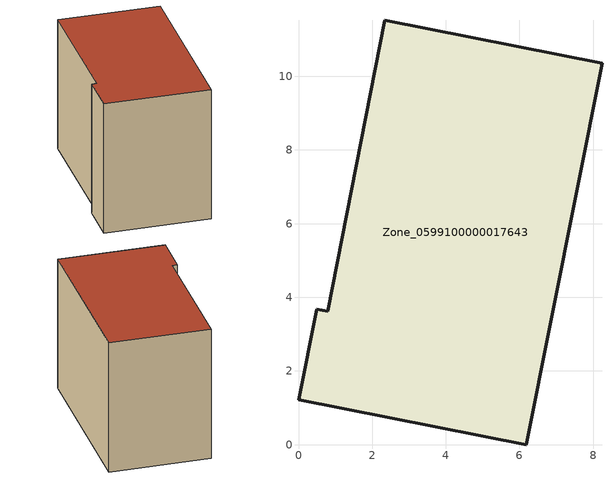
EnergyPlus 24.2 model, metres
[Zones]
Zone_0599100000017643
 floor ground (C_G): 6.18,0 0,1.22 0.49,3.68 0.79,3.62 2.34,11.52 8.24,10.36 z0
 wall outside (C_F): 0.79,3.62 0.49,3.68 0,1.22 6.18,0 8.24,10.36 2.34,11.52 0.79,3.62 z0:8.23
 roof outside (C_R): 8.24,10.36 2.34,11.52 0.79,3.62 0.49,3.68 0,1.22 6.18,0 z8.23
[BUILDING]
Pand.0599100000017643: North Axis=0; Terrain=City; Loads Convergence Tolerance Value=0.04; Temperature Convergence Tolerance Value=0.4; Solar Distribution=FullExterior; Maximum Number of Warmup Days=25; Minimum Number of Warmup Days=1
[Site:Location]
Rotterdam.The.Hague.AP_ZH_NLD Design_Conditions: Latitude=51.96; Longitude=4.45; Time Zone=1; Elevation=-4.5
[SITE:GROUNDTEMPERATURE:BUILDINGSURFACE]
18, 18, 18, 18, 18, 18, 18, 18, 18, 18, 18, 18
[MATERIAL] Thermal Absorptance=0.9; Solar Absorptance=0.7; Visible Absorptance=0.7
Name | Roughness | Thickness | Conductivity | Density | Specific Heat
G.TI.1975-1991 | MediumSmooth | 0.15 | 0.288461 | 540 | 1210
F.TI.1975-1991 | Rough | 0.3 | 0.230769 | 1920 | 840
R.TI.1975-1991 | MediumRough | 0.2 | 0.153846 | 1500 | 1000
[CONSTRUCTION]
C_G: G.TI.1975-1991
C_F: F.TI.1975-1991
C_R: R.TI.1975-1991
[ZONE]
Zone_0599100000017643: Type=1; Multiplier=1; Ceiling Height=Autocalculate; Volume=Autocalculate; Floor Area=autocalculate; Part of Total Floor Area=Yes
[ZONEINFILTRATION:DESIGNFLOWRATE]
Infil_Zone_0599100000017643: Zone or ZoneList or Space or SpaceList=Zone_0599100000017643; Schedule=AlwaysOn; Design Flow Rate Calculation Method=Flow/Area; Flow Rate per Floor Area=0.003; Constant Term Coefficient=1; Temperature Term Coefficient=0; Velocity Term Coefficient=0; Velocity Squared Term Coefficient=0
[HVACTEMPLATE:ZONE:IDEALLOADSAIRSYSTEM]
Zone_0599100000017643: Maximum Heating Supply Air Temperature=50; Minimum Cooling Supply Air Temperature=13; Maximum Heating Supply Air Humidity Ratio=0.0156; Minimum Cooling Supply Air Humidity Ratio=0.0077; Heating Limit=NoLimit; Cooling Limit=NoLimit; Dehumidification Control Type=ConstantSensibleHeatRatio; Cooling Sensible Heat Ratio=0.7; Dehumidification Setpoint=60; Humidification Control Type=None; Humidification Setpoint=30; Outdoor Air Method=None; Outdoor Air Flow Rate per Person=0.00944; Outdoor Air Flow Rate per Zone Floor Area=0; Outdoor Air Flow Rate per Zone=0; Demand Controlled Ventilation Type=None; Outdoor Air Economizer Type=NoEconomizer; Heat Recovery Type=None; Sensible Heat Recovery Effectiveness=0.7; Latent Heat Recovery Effectiveness=0.65
[ZONECONTROL:THERMOSTAT]
ThermostatControl_Zone_0599100000017643: Zone or ZoneList=Zone_0599100000017643; Control Type Schedule=DualSetpointControlType; Control 1=Thermostat_Zone_0599100000017643; Temperature Difference Between Cutout And Setpoint=0
[THERMOSTATSETPOINT:DUALSETPOINT]
Thermostat_Zone_0599100000017643: Heating Setpoint Temperature Schedule=HeatingSetpoint_Zone_0599100000017643; Cooling Setpoint Temperature Schedule=CoolingSetpoint_Zone_0599100000017643
[SCHEDULE:COMPACT]
HeatingSetpoint_Zone_0599100000017643: Through: 12/31, For: AllDays, Until: 24:00, 21
CoolingSetpoint_Zone_0599100000017643: Through: 12/31, For: AllDays, Until: 24:00, 24
DualSetpointControlType: Through: 12/31, For: AllDays, Until: 24:00, 4
AlwaysOn: Through: 12/31, For: AllDays, Until: 24:00, 1
